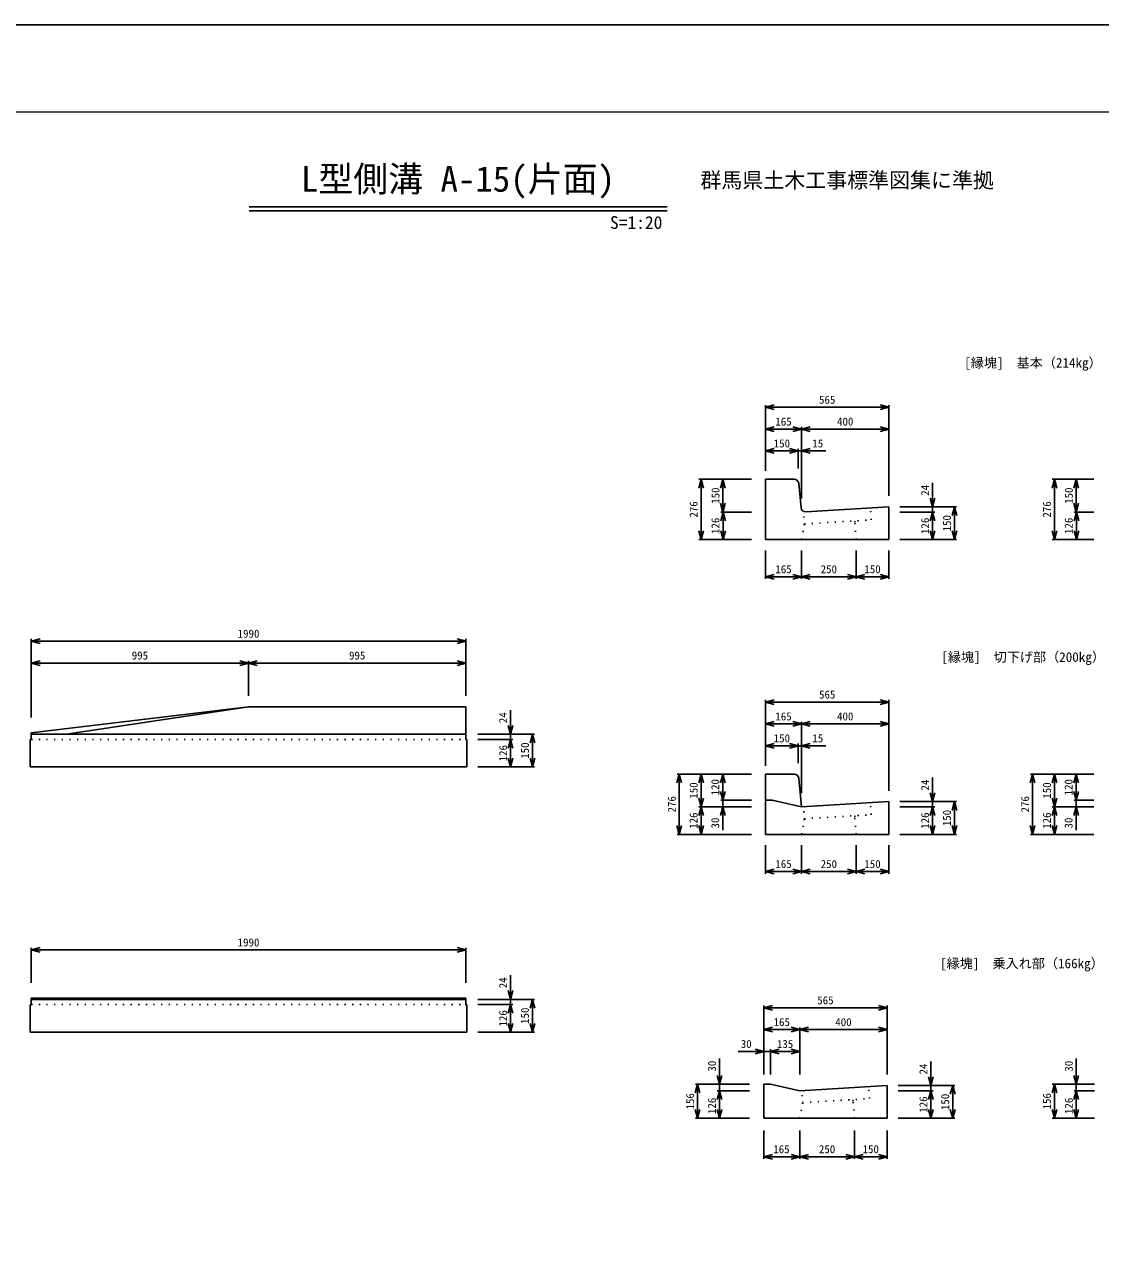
# Model space of a CAD drawing. Units: millimetres, scale not verified. Extents: x -8400 to 8400, y -5940 to 5940.
# Drawn here: x -1984 to 2941, y 278 to 5940 of the extents above; entities that cross this region are included whole.
import ezdxf
from ezdxf.enums import TextEntityAlignment as Align

# ---------------------------------------------------------------- set-up
doc = ezdxf.new("R2010")
doc.units = ezdxf.units.MM
doc.header["$LTSCALE"] = 20
doc.linetypes.add('DOTTED', pattern=[1.75, 0.25, -1.5])
for name, color, linetype, lineweight in [('0-0_DIM', 7, 'Continuous', 25), ('0-1_Defpoints', 5, 'Continuous', 25), ('0-5_OUTLINE', 3, 'Continuous', 25), ('0-6_OUTLINE2', 4, 'DOTTED', 25), ('0-7_TXT', 7, 'Continuous', 25), ('0-8_WAKU', 3, 'Continuous', 13)]:
    doc.layers.add(name, color=color, linetype=linetype, lineweight=lineweight)
doc.styles.add('ＭＳ ゴシック', font='')
doc.styles.get('ＭＳ ゴシック').set_extended_font_data('MS Gothic')

msp = doc.modelspace()

# ---------------------------------------------------------------- linework, layer by layer
at = {"layer": '0-0_DIM'}
for p, q in [((1407.97, 3896.98), (1407.97, 4198.47)), ((1972.97, 3782.47), (1972.97, 4198.47)), ((1407.97, 4188.47), (1972.97, 4188.47)), ((1407.97, 4088.37), (1572.97, 4088.37)), ((1572.97, 3770.84), (1572.97, 4098.37)), ((1572.97, 4088.37), (1972.97, 4088.37)), ((1408.15, 3988.47), (1557.61, 3988.47)), ((1557.97, 3908.47), (1557.97, 3998.42)), ((1557.97, 3988.37), (1572.97, 3988.37)), ((1683.47, 3988.47), (1573.33, 3988.47)), ((1342.97, 3858.47), (1102.97, 3858.47)), ((1112.97, 3858.47), (1112.97, 3582.47)), ((1212.97, 3858.47), (1212.97, 3708.47)), ((2910.97, 3858.47), (2720.97, 3858.47)), ((2730.97, 3858.47), (2730.97, 3582.47)), ((2830.97, 3858.47), (2830.97, 3708.47)), ((2172.97, 3732.47), (2172.97, 3843.01)), ((1342.97, 3708.47), (1202.97, 3708.47)), ((1213.35, 3708.47), (1213.35, 3582.47)), ((2022.97, 3732.47), (2282.97, 3732.47)), ((2022.97, 3708.47), (2182.97, 3708.47)), ((2172.97, 3732.47), (2172.97, 3708.47)), ((2172.97, 3708.47), (2172.97, 3582.47)), ((2272.97, 3582.47), (2272.97, 3732.47)), ((2910.97, 3708.47), (2820.97, 3708.47)), ((2831.35, 3708.47), (2831.35, 3582.47)), ((1342.97, 3582.47), (1102.97, 3582.47)), ((2022.97, 3582.47), (2282.97, 3582.47)), ((2910.97, 3582.47), (2720.97, 3582.47)), ((1407.97, 3532.47), (1407.97, 3402.47)), ((1572.97, 3532.47), (1572.97, 3402.47)), ((1822.97, 3532.47), (1822.97, 3402.47)), ((1972.97, 3532.47), (1972.97, 3402.47)), ((1407.97, 3412.47), (1572.97, 3412.47)), ((1572.97, 3412.47), (1822.97, 3412.47)), ((1822.97, 3412.47), (1972.97, 3412.47)), ((-1954.48, 2767.22), (-1954.48, 3127.22)), ((-1954.48, 3117.22), (35.51, 3117.22)), ((35.51, 2867.22), (35.51, 3127.22)), ((-959.48, 2867.22), (-959.48, 3027.22)), ((1407.97, 2546.98), (1407.97, 2848.47)), ((1407.97, 2838.47), (1972.97, 2838.47)), ((1972.97, 2432.47), (1972.97, 2848.47)), ((240.52, 2691.22), (240.52, 2801.76)), ((1407.97, 2738.37), (1572.97, 2738.37)), ((1572.97, 2420.84), (1572.97, 2748.37)), ((1572.97, 2738.37), (1972.97, 2738.37)), ((90.52, 2691.22), (350.52, 2691.22)), ((90.52, 2667.22), (250.52, 2667.22)), ((240.52, 2691.22), (240.52, 2667.22)), ((240.52, 2667.22), (240.52, 2541.22)), ((340.52, 2541.22), (340.52, 2691.22)), ((1408.15, 2638.47), (1557.61, 2638.47)), ((1557.97, 2558.47), (1557.97, 2648.42)), ((1557.97, 2638.37), (1572.97, 2638.37)), ((1683.47, 2638.47), (1573.33, 2638.47)), ((90.52, 2541.22), (350.52, 2541.22)), ((1342.97, 2508.47), (1002.97, 2508.47)), ((1012.97, 2508.47), (1012.97, 2232.47)), ((1112.97, 2508.47), (1112.97, 2358.47)), ((1211.97, 2388.47), (1211.97, 2508.47)), ((2172.97, 2382.47), (2172.97, 2493.01)), ((2910.97, 2508.47), (2620.97, 2508.47)), ((2630.97, 2508.47), (2630.97, 2232.47)), ((2730.97, 2508.47), (2730.97, 2358.47)), ((2829.97, 2388.47), (2829.97, 2508.47)), ((1342.97, 2388.47), (1202.97, 2388.47)), ((1211.97, 2388.47), (1211.97, 2358.47)), ((2022.97, 2382.47), (2282.97, 2382.47)), ((2172.97, 2382.47), (2172.97, 2358.47)), ((2272.97, 2232.47), (2272.97, 2382.47)), ((2910.97, 2388.47), (2820.97, 2388.47)), ((2829.97, 2388.47), (2829.97, 2358.47)), ((1342.97, 2358.47), (1102.97, 2358.47)), ((1113.35, 2358.47), (1113.35, 2232.47)), ((1211.97, 2252), (1211.97, 2358.47)), ((2022.97, 2358.47), (2182.97, 2358.47)), ((2172.97, 2358.47), (2172.97, 2232.47)), ((2910.97, 2358.47), (2720.97, 2358.47)), ((2731.35, 2358.47), (2731.35, 2232.47)), ((2829.97, 2252), (2829.97, 2358.47)), ((1342.97, 2232.47), (1002.97, 2232.47)), ((2022.97, 2232.47), (2282.97, 2232.47)), ((2910.97, 2232.47), (2620.97, 2232.47)), ((1407.97, 2182.47), (1407.97, 2052.47)), ((1572.97, 2182.47), (1572.97, 2052.47)), ((1822.97, 2182.47), (1822.97, 2052.47)), ((1972.97, 2182.47), (1972.97, 2052.47)), ((1407.97, 2062.47), (1572.97, 2062.47)), ((1572.97, 2062.47), (1822.97, 2062.47)), ((1822.97, 2062.47), (1972.97, 2062.47)), ((-1954.48, 1553.1), (-1954.48, 1713.1)), ((-1954.48, 1703.1), (35.52, 1703.1)), ((35.52, 1553.1), (35.52, 1713.1)), ((240.52, 1477.1), (240.52, 1587.64)), ((90.52, 1477.1), (350.52, 1477.1)), ((240.52, 1477.1), (240.52, 1453.1)), ((340.52, 1327.1), (340.52, 1477.1)), ((90.52, 1453.1), (250.52, 1453.1)), ((240.52, 1453.1), (240.52, 1327.1)), ((1399.97, 1132.47), (1399.97, 1448.47)), ((1399.97, 1438.47), (1964.97, 1438.47)), ((1964.97, 1132.47), (1964.97, 1448.47)), ((90.52, 1327.1), (350.52, 1327.1)), ((1399.97, 1338.47), (1564.97, 1338.47)), ((1399.97, 1338.47), (1404.97, 1338.47)), ((1562.97, 1338.47), (1564.97, 1338.47)), ((1564.97, 1132.47), (1564.97, 1348.47)), ((1564.97, 1338.47), (1964.97, 1338.47)), ((1429.97, 1132.47), (1429.97, 1248.47)), ((1196.97, 1088.47), (1196.97, 1205.96)), ((1399.97, 1238.47), (1283.04, 1238.47)), ((1429.97, 1238.47), (1399.97, 1238.47)), ((1429.97, 1238.47), (1564.97, 1238.47)), ((2164.97, 1082.47), (2164.97, 1193.01)), ((2830.97, 1088.47), (2830.97, 1205.96)), ((1334.97, 1088.47), (1086.97, 1088.47)), ((1096.97, 1088.47), (1096.97, 932.47)), ((1196.97, 1088.47), (1196.97, 1058.47)), ((2014.97, 1082.47), (2274.97, 1082.47)), ((2164.97, 1082.47), (2164.97, 1058.47)), ((2264.97, 932.47), (2264.97, 1082.47)), ((2914.97, 1088.47), (2720.97, 1088.47)), ((2730.97, 1088.47), (2730.97, 932.47)), ((2830.97, 1088.47), (2830.97, 1058.47)), ((1334.97, 1058.47), (1186.97, 1058.47)), ((1196.97, 1058.47), (1196.97, 932.47)), ((2014.97, 1058.47), (2174.97, 1058.47)), ((2164.97, 1058.47), (2164.97, 932.47)), ((2914.97, 1058.47), (2820.97, 1058.47)), ((2830.97, 1058.47), (2830.97, 932.47)), ((1334.97, 932.47), (1086.97, 932.47)), ((2014.97, 932.47), (2274.97, 932.47)), ((2914.97, 932.47), (2720.97, 932.47)), ((1399.97, 876.58), (1399.97, 746.58)), ((1564.97, 876.58), (1564.97, 746.58)), ((1814.97, 876.58), (1814.97, 746.58)), ((1964.97, 876.58), (1964.97, 746.58)), ((1399.97, 756.58), (1564.97, 756.58)), ((1564.97, 756.58), (1814.97, 756.58)), ((1814.97, 756.58), (1964.97, 756.58))]:
    msp.add_line(p, q, dxfattribs=at)
for points in [[(1447.97, 4177.75), (1407.97, 4188.47), (1447.97, 4199.19)], [(1932.97, 4199.19), (1972.97, 4188.47), (1932.97, 4177.75)], [(1447.97, 4077.65), (1407.97, 4088.37), (1447.97, 4099.09)], [(1532.97, 4099.09), (1572.97, 4088.37), (1532.97, 4077.65)], [(1612.97, 4077.65), (1572.97, 4088.37), (1612.97, 4099.09)], [(1932.97, 4099.09), (1972.97, 4088.37), (1932.97, 4077.65)], [(1447.97, 3977.75), (1407.97, 3988.47), (1447.97, 3999.19)], [(1447.97, 3977.7), (1407.97, 3988.42), (1447.97, 3999.14)], [(1517.97, 3999.09), (1557.97, 3988.37), (1517.97, 3977.65)], [(1612.97, 3999.09), (1572.97, 3988.37), (1612.97, 3977.65)], [(1102.25, 3818.47), (1112.97, 3858.47), (1123.69, 3818.47)], [(1202.25, 3818.47), (1212.97, 3858.47), (1223.69, 3818.47)], [(2720.25, 3818.47), (2730.97, 3858.47), (2741.69, 3818.47)], [(2820.25, 3818.47), (2830.97, 3858.47), (2841.69, 3818.47)], [(1223.69, 3748.47), (1212.97, 3708.47), (1202.25, 3748.47)], [(2162.25, 3772.47), (2172.97, 3732.47), (2183.69, 3772.47)], [(2841.69, 3748.47), (2830.97, 3708.47), (2820.25, 3748.47)], [(1202.63, 3668.47), (1213.35, 3708.47), (1224.07, 3668.47)], [(2183.69, 3668.47), (2172.97, 3708.47), (2162.25, 3668.47)], [(2283.69, 3692.47), (2272.97, 3732.47), (2262.25, 3692.47)], [(2820.63, 3668.47), (2831.35, 3708.47), (2842.07, 3668.47)], [(1123.69, 3622.47), (1112.97, 3582.47), (1102.25, 3622.47)], [(1224.07, 3622.47), (1213.35, 3582.47), (1202.63, 3622.47)], [(2162.25, 3622.47), (2172.97, 3582.47), (2183.69, 3622.47)], [(2262.25, 3622.47), (2272.97, 3582.47), (2283.69, 3622.47)], [(2741.69, 3622.47), (2730.97, 3582.47), (2720.25, 3622.47)], [(2842.07, 3622.47), (2831.35, 3582.47), (2820.63, 3622.47)], [(1447.97, 3401.75), (1407.97, 3412.47), (1447.97, 3423.19)], [(1532.97, 3423.19), (1572.97, 3412.47), (1532.97, 3401.75)], [(1612.97, 3401.75), (1572.97, 3412.47), (1612.97, 3423.19)], [(1782.97, 3423.19), (1822.97, 3412.47), (1782.97, 3401.75)], [(1862.97, 3401.75), (1822.97, 3412.47), (1862.97, 3423.19)], [(1932.97, 3423.19), (1972.97, 3412.47), (1932.97, 3401.75)], [(-1914.48, 3106.5), (-1954.48, 3117.22), (-1914.48, 3127.94)], [(-4.49, 3127.94), (35.51, 3117.22), (-4.49, 3106.5)], [(-1914.48, 3006.5), (-1954.48, 3017.22), (-1914.48, 3027.94)], [(-1954.48, 3017.22), (-959.48, 3017.22), (35.51, 3017.22)], [(-999.48, 3027.94), (-959.48, 3017.22), (-999.48, 3006.5)], [(-919.48, 3006.5), (-959.48, 3017.22), (-919.48, 3027.94)], [(-4.49, 3027.94), (35.51, 3017.22), (-4.49, 3006.5)], [(1447.97, 2827.75), (1407.97, 2838.47), (1447.97, 2849.19)], [(1932.97, 2849.19), (1972.97, 2838.47), (1932.97, 2827.75)], [(229.8, 2731.22), (240.52, 2691.22), (251.23, 2731.22)], [(1447.97, 2727.65), (1407.97, 2738.37), (1447.97, 2749.09)], [(1532.97, 2749.09), (1572.97, 2738.37), (1532.97, 2727.65)], [(1612.97, 2727.65), (1572.97, 2738.37), (1612.97, 2749.09)], [(1932.97, 2749.09), (1972.97, 2738.37), (1932.97, 2727.65)], [(251.23, 2627.22), (240.52, 2667.22), (229.8, 2627.22)], [(351.23, 2651.22), (340.52, 2691.22), (329.8, 2651.22)], [(1447.97, 2627.75), (1407.97, 2638.47), (1447.97, 2649.19)], [(1447.97, 2627.7), (1407.97, 2638.42), (1447.97, 2649.14)], [(1517.97, 2649.09), (1557.97, 2638.37), (1517.97, 2627.65)], [(1612.97, 2649.09), (1572.97, 2638.37), (1612.97, 2627.65)], [(229.8, 2581.22), (240.52, 2541.22), (251.23, 2581.22)], [(329.8, 2581.22), (340.52, 2541.22), (351.23, 2581.22)], [(1002.25, 2468.47), (1012.97, 2508.47), (1023.69, 2468.47)], [(1102.25, 2468.47), (1112.97, 2508.47), (1123.69, 2468.47)], [(1222.69, 2468.47), (1211.97, 2508.47), (1201.25, 2468.47)], [(2620.25, 2468.47), (2630.97, 2508.47), (2641.69, 2468.47)], [(2720.25, 2468.47), (2730.97, 2508.47), (2741.69, 2468.47)], [(2819.25, 2468.47), (2829.97, 2508.47), (2840.69, 2468.47)], [(1123.69, 2398.47), (1112.97, 2358.47), (1102.25, 2398.47)], [(1222.69, 2428.47), (1211.97, 2388.47), (1201.25, 2428.47)], [(2162.25, 2422.47), (2172.97, 2382.47), (2183.69, 2422.47)], [(2283.69, 2342.47), (2272.97, 2382.47), (2262.25, 2342.47)], [(2741.69, 2398.47), (2730.97, 2358.47), (2720.25, 2398.47)], [(2840.69, 2428.47), (2829.97, 2388.47), (2819.25, 2428.47)], [(1102.63, 2318.47), (1113.35, 2358.47), (1124.07, 2318.47)], [(1201.25, 2318.47), (1211.97, 2358.47), (1222.69, 2318.47)], [(2183.69, 2318.47), (2172.97, 2358.47), (2162.25, 2318.47)], [(2720.63, 2318.47), (2731.35, 2358.47), (2742.07, 2318.47)], [(2819.25, 2318.47), (2829.97, 2358.47), (2840.69, 2318.47)], [(1023.69, 2272.47), (1012.97, 2232.47), (1002.25, 2272.47)], [(1124.07, 2272.47), (1113.35, 2232.47), (1102.63, 2272.47)], [(2162.25, 2272.47), (2172.97, 2232.47), (2183.69, 2272.47)], [(2262.25, 2272.47), (2272.97, 2232.47), (2283.69, 2272.47)], [(2641.69, 2272.47), (2630.97, 2232.47), (2620.25, 2272.47)], [(2742.07, 2272.47), (2731.35, 2232.47), (2720.63, 2272.47)], [(1447.97, 2051.75), (1407.97, 2062.47), (1447.97, 2073.19)], [(1532.97, 2073.19), (1572.97, 2062.47), (1532.97, 2051.75)], [(1612.97, 2051.75), (1572.97, 2062.47), (1612.97, 2073.19)], [(1782.97, 2073.19), (1822.97, 2062.47), (1782.97, 2051.75)], [(1862.97, 2051.75), (1822.97, 2062.47), (1862.97, 2073.19)], [(1932.97, 2073.19), (1972.97, 2062.47), (1932.97, 2051.75)], [(-1914.48, 1692.39), (-1954.48, 1703.1), (-1914.48, 1713.82)], [(-4.48, 1713.82), (35.52, 1703.1), (-4.48, 1692.39)], [(229.8, 1517.1), (240.52, 1477.1), (251.23, 1517.1)], [(351.23, 1437.1), (340.52, 1477.1), (329.8, 1437.1)], [(251.23, 1413.1), (240.52, 1453.1), (229.8, 1413.1)], [(1439.97, 1427.75), (1399.97, 1438.47), (1439.97, 1449.19)], [(1924.97, 1449.19), (1964.97, 1438.47), (1924.97, 1427.75)], [(229.8, 1367.1), (240.52, 1327.1), (251.23, 1367.1)], [(329.8, 1367.1), (340.52, 1327.1), (351.23, 1367.1)], [(1439.97, 1327.75), (1399.97, 1338.47), (1439.97, 1349.19)], [(1524.97, 1349.19), (1564.97, 1338.47), (1524.97, 1327.75)], [(1604.97, 1327.75), (1564.97, 1338.47), (1604.97, 1349.19)], [(1924.97, 1349.19), (1964.97, 1338.47), (1924.97, 1327.75)], [(1359.97, 1249.19), (1399.97, 1238.47), (1359.97, 1227.75)], [(1469.97, 1249.19), (1429.97, 1238.47), (1469.97, 1227.75)], [(1524.97, 1249.19), (1564.97, 1238.47), (1524.97, 1227.75)], [(1086.25, 1048.47), (1096.97, 1088.47), (1107.69, 1048.47)], [(1207.69, 1128.47), (1196.97, 1088.47), (1186.25, 1128.47)], [(2154.25, 1122.47), (2164.97, 1082.47), (2175.69, 1122.47)], [(2275.69, 1042.47), (2264.97, 1082.47), (2254.25, 1042.47)], [(2720.25, 1048.47), (2730.97, 1088.47), (2741.69, 1048.47)], [(2841.69, 1128.47), (2830.97, 1088.47), (2820.25, 1128.47)], [(1186.25, 1018.47), (1196.97, 1058.47), (1207.69, 1018.47)], [(2175.69, 1018.47), (2164.97, 1058.47), (2154.25, 1018.47)], [(2820.25, 1018.47), (2830.97, 1058.47), (2841.69, 1018.47)], [(1107.69, 972.47), (1096.97, 932.47), (1086.25, 972.47)], [(1207.69, 972.47), (1196.97, 932.47), (1186.25, 972.47)], [(2154.25, 972.47), (2164.97, 932.47), (2175.69, 972.47)], [(2254.25, 972.47), (2264.97, 932.47), (2275.69, 972.47)], [(2741.69, 972.47), (2730.97, 932.47), (2720.25, 972.47)], [(2841.69, 972.47), (2830.97, 932.47), (2820.25, 972.47)], [(1439.97, 745.87), (1399.97, 756.58), (1439.97, 767.3)], [(1524.97, 767.3), (1564.97, 756.58), (1524.97, 745.87)], [(1604.97, 745.87), (1564.97, 756.58), (1604.97, 767.3)], [(1774.97, 767.3), (1814.97, 756.58), (1774.97, 745.87)], [(1854.97, 745.87), (1814.97, 756.58), (1854.97, 767.3)], [(1924.97, 767.3), (1964.97, 756.58), (1924.97, 745.87)]]:
    msp.add_lwpolyline(points, dxfattribs=at)
at = {"layer": '0-1_Defpoints'}
msp.add_lwpolyline([(-8400, -5940), (8400, -5940), (8400, 5940), (-8400, 5940)], close=True, dxfattribs=at)
at = {"layer": '0-5_OUTLINE'}
for p, q in [((1407.97, 3858.47), (1539.87, 3858.47)), ((1407.97, 3858.47), (1407.97, 3582.47)), ((1559.77, 3840.46), (1571.06, 3727.59)), ((1592.15, 3709.62), (1972.97, 3732.47)), ((1972.97, 3582.47), (1972.97, 3732.47)), ((1972.97, 3582.47), (1407.97, 3582.47)), ((-959.48, 2817.22), (-1954.48, 2697.82)), ((-959.48, 2817.22), (-1793.92, 2691.22)), ((-1959.48, 2666.22), (-1954.48, 2666.22)), ((-1959.48, 2541.22), (-1959.48, 2666.22)), ((-1954.48, 2666.22), (-1954.48, 2697.82)), ((35.52, 2691.22), (-1954.48, 2691.22)), ((35.52, 2666.22), (40.52, 2666.22)), ((40.52, 2541.22), (40.52, 2666.22)), ((-1959.48, 2541.22), (40.52, 2541.22)), ((1407.97, 2232.47), (1407.97, 2508.47)), ((1407.97, 2508.47), (1539.87, 2508.47)), ((1407.97, 2388.47), (1437.97, 2388.47)), ((1572.97, 2358.47), (1437.97, 2388.47)), ((1972.97, 2232.47), (1972.97, 2382.47)), ((1572.43, 2363.89), (1572.68, 2361.34)), ((1407.97, 2232.47), (1972.97, 2232.47)), ((-1954.48, 1483.1), (-1954.48, 1452.1)), ((-1954.48, 1483.1), (35.51, 1483.1)), ((35.51, 1477.1), (-1954.48, 1477.1)), ((35.51, 1483.1), (35.51, 1452.1)), ((-1959.48, 1452.1), (-1954.48, 1452.1)), ((-1959.48, 1327.1), (-1959.48, 1452.1)), ((35.51, 1452.1), (40.52, 1452.1)), ((40.52, 1327.1), (40.52, 1452.1)), ((-1959.48, 1327.1), (40.52, 1327.1)), ((1564.97, 1058.47), (1429.97, 1088.47)), ((1399.97, 932.47), (1964.97, 932.47))]:
    msp.add_line(p, q, dxfattribs=at)
at = {"layer": '0-5_OUTLINE', "linetype": 'DOTTED'}
msp.add_line((1817.19, 3662.01), (1816.83, 3668), dxfattribs=at)
at = {"layer": '0-5_OUTLINE'}
for points in [[(35.52, 2666.22), (35.52, 2817.22), (-959.48, 2817.22)], [(1559.77, 2490.46), (1572.97, 2358.47), (1972.97, 2382.47)], [(1399.97, 932.47), (1399.97, 1088.47), (1429.97, 1088.47)], [(1964.97, 932.47), (1964.97, 1082.47), (1564.97, 1058.47)]]:
    msp.add_lwpolyline(points, dxfattribs=at)
for centre, start, end in [((1539.87, 3838.47), 5.71059, 90), ((1590.96, 3729.58), 185.71059, 273.43363), ((1539.87, 2488.47), 5.7114, 90)]:
    msp.add_arc(centre, 20, start, end, dxfattribs=at)
at = {"layer": '0-6_OUTLINE2'}
for p, q in [((1585.61, 3648.12), (1581.78, 3711.81)), ((1891.7, 3672.49), (1888.4, 3727.4)), ((1572.97, 3582.47), (1585.61, 3648.12)), ((1585.25, 3654.11), (1891.7, 3672.49)), ((1822.97, 3582.47), (1817.19, 3662.01)), ((-1954.48, 2667.22), (35.52, 2667.22)), ((1585.61, 2298.12), (1581.95, 2359.01)), ((1585.25, 2304.11), (1891.7, 2322.49)), ((1891.7, 2322.49), (1888.4, 2377.4)), ((1572.97, 2232.47), (1585.61, 2298.12)), ((-1954.48, 1453.1), (35.51, 1453.1)), ((1883.7, 1022.49), (1880.4, 1077.4)), ((1577.61, 998.12), (1573.95, 1059.01)), ((1577.25, 1004.11), (1883.7, 1022.49)), ((1564.97, 932.47), (1577.61, 998.12))]:
    msp.add_line(p, q, dxfattribs=at)
for points in [[(1822.97, 2232.47), (1816.81, 2311.99), (1816.45, 2317.98)], [(1814.97, 932.47), (1808.81, 1011.99), (1808.45, 1017.98)]]:
    msp.add_lwpolyline(points, dxfattribs=at)
at = {"layer": '0-7_TXT'}
for p, q in [((-957.41, 5106.67), (957.41, 5106.67)), ((-957.41, 5087.47), (957.41, 5087.47))]:
    msp.add_line(p, q, dxfattribs=at)
at = {"layer": '0-8_WAKU'}
msp.add_lwpolyline([(-8000, -5540), (8000, -5540), (8000, 5540), (-8000, 5540)], close=True, dxfattribs=at)

# ---------------------------------------------------------------- texts
at = {"layer": '0-0_DIM', "style": 'ＭＳ ゴシック'}
for s, p in [('565', (1652.97, 4193.47)), ('165', (1452.97, 4093.37)), ('400', (1735.47, 4093.37)), ('150', (1445.38, 3993.47)), ('15', (1622.29, 3993.37)), ('165', (1452.97, 3417.47)), ('250', (1660.47, 3417.47)), ('150', (1860.47, 3417.47)), ('1990', (-1009.48, 3122.22)), ('995', (-1494.48, 3022.22)), ('995', (-499.48, 3022.22)), ('565', (1652.97, 2843.47)), ('165', (1452.97, 2743.37)), ('400', (1735.47, 2743.37)), ('150', (1445.38, 2643.47)), ('15', (1622.29, 2643.37)), ('165', (1452.97, 2067.47)), ('250', (1660.47, 2067.47)), ('150', (1860.47, 2067.47)), ('1990', (-1009.48, 1708.1)), ('565', (1644.97, 1443.47)), ('165', (1444.97, 1343.47)), ('400', (1727.47, 1343.47)), ('30', (1294.55, 1243.47)), ('135', (1459.97, 1243.47)), ('165', (1443.41, 761.58)), ('250', (1652.47, 761.58)), ('150', (1852.47, 761.58))]:
    msp.add_text(s, height=36.66, dxfattribs=at).set_placement(p, align=Align.BOTTOM_LEFT)
for s, p in [('150', (1207.97, 3745.97)), ('24', (2167.97, 3783)), ('150', (2825.97, 3745.97)), ('276', (1107.97, 3682.97)), ('276', (2725.97, 3682.97)), ('150', (2267.97, 3619.97)), ('126', (1207.59, 3607.97)), ('126', (2167.97, 3607.97)), ('126', (2825.59, 3607.97)), ('24', (235.52, 2741.75)), ('126', (235.52, 2566.72)), ('150', (335.52, 2578.72)), ('150', (1107.97, 2395.97)), ('120', (1206.97, 2410.97)), ('24', (2167.97, 2433)), ('150', (2725.97, 2395.97)), ('120', (2824.97, 2410.97)), ('276', (1007.97, 2332.97)), ('276', (2625.97, 2332.97)), ('126', (1107.59, 2257.97)), ('126', (2167.97, 2257.97)), ('150', (2267.97, 2269.97)), ('126', (2725.59, 2257.97)), ('30', (1206.97, 2259.41)), ('30', (2824.97, 2259.41)), ('24', (235.52, 1527.64)), ('126', (235.52, 1352.6)), ('150', (335.52, 1364.6)), ('30', (1191.97, 1146.15)), ('30', (2825.97, 1146.15)), ('24', (2159.97, 1133)), ('156', (1091.97, 972.97)), ('126', (1191.97, 951.84)), ('126', (2159.97, 957.97)), ('150', (2259.97, 969.97)), ('156', (2725.97, 972.97)), ('126', (2825.97, 951.84))]:
    msp.add_text(s, height=36.66, rotation=90, dxfattribs=at).set_placement(p, align=Align.BOTTOM_LEFT)
at = {"layer": '0-7_TXT', "style": 'ＭＳ ゴシック'}
for s, height, p in [('L型側溝 A-15(片面)', 117.3, (-720, 5140)), ('群馬県土木工事標準図集に準拠', 70.38, (1109.72, 5172)), ('S', 58.65, (695.63, 4987.31)), ('=', 58.65, (735.63, 4987.31)), ('1', 58.65, (775.63, 4987.31)), (':', 58.65, (815.63, 4987.31)), ('2', 58.65, (855.63, 4987.31)), ('0', 58.65, (895.63, 4987.31)), ('[縁塊]\u3000基本（214kg）', 43.99, (2317.92, 4356.79)), ('[縁塊]\u3000切下げ部（200kg）', 43.99, (2213, 3009.38)), ('[縁塊]\u3000乗入れ部（166kg）', 43.99, (2207.52, 1606.49))]:
    msp.add_text(s, height=height, dxfattribs=at).set_placement(p, align=Align.BOTTOM_LEFT)

doc.saveas('drawing.dxf')
